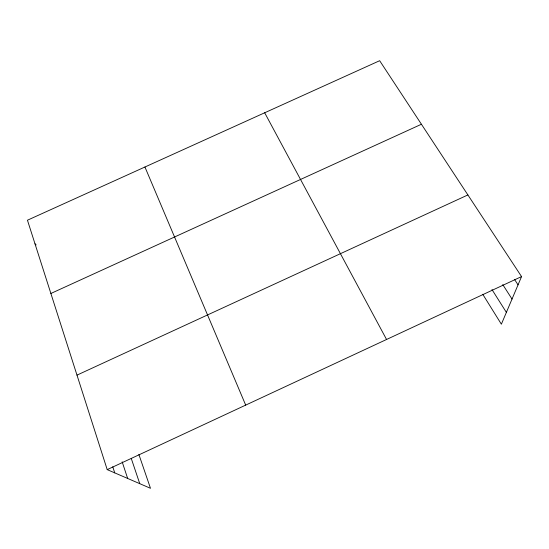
<?xml version="1.0" encoding="UTF-8"?>
<svg xmlns="http://www.w3.org/2000/svg" width="549" height="549" viewBox="0 0 549 549"><rect width="100%" height="100%" fill="white"/><g stroke="black" fill="none" stroke-linecap="round" stroke-linejoin="round"><path stroke-width="0.82" d="M138.89 454.49L150.481 488.294L107.206 469.628L27.45 220.211L379.661 60.706L521.55 276.586L501.367 324.198L482.763 294.291M107.206 469.628L521.55 276.586M76.99 375.125L467.885 194.936M50.879 293.475L421.426 124.252M34.985 243.783L36.152 244.929M514.605 279.565L518.05 284.849M502.774 284.608L512.025 299.061M491.979 289.549L506.377 312.381M264.68 112.771L386.558 339.481M144.936 167.006L245.691 405.107M131.273 458.484L139.762 483.669M122.153 461.805L127.663 478.454M112.758 466.774L114.734 472.874"/></g></svg>
